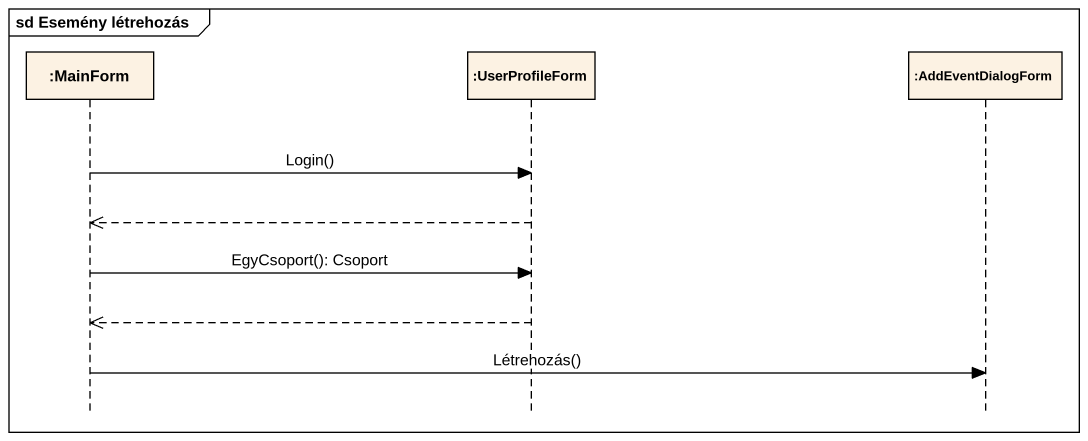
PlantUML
@startuml
mainframe sd Esemény létrehozás
hide footbox
participant ":MainForm" as MainForm
participant ":UserProfileForm" as UserProfileForm
participant ":AddEventDialogForm" as AddEventDialogForm

MainForm -> UserProfileForm : Login()
UserProfileForm -->> MainForm
MainForm -> UserProfileForm : EgyCsoport(): Csoport
UserProfileForm -->> MainForm
MainForm -> AddEventDialogForm : Létrehozás()
@enduml
